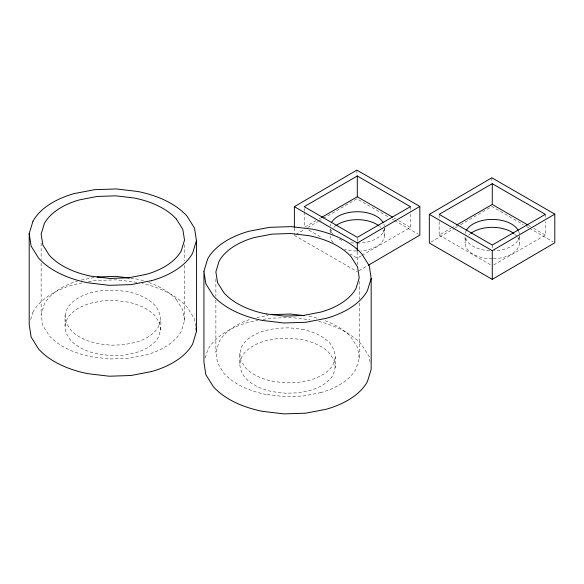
<?xml version="1.0" encoding="UTF-8"?>
<svg xmlns="http://www.w3.org/2000/svg" width="584" height="584" viewBox="0 0 584 584"><rect width="100%" height="100%" fill="white"/><g stroke="black" fill="none" stroke-linecap="round" stroke-linejoin="round"><path stroke-width="0.44" stroke-dasharray="2.92 2.19" d="M184.507 265.428L184.507 320.623L181.317 331.216A68.656 39.639 0 0 1 146.175 354.933L128.589 358.342L109.938 358.985L91.484 356.809A74.942 43.267 0 0 1 49.311 335.763L42.836 325.507L41.136 314.718L44.326 304.125A68.656 39.639 0 0 1 77.657 280.948M266.216 394.492A74.942 43.267 0 0 1 224.044 373.439L217.569 363.182L215.876 352.393L219.058 341.801A68.656 39.639 0 0 1 251.492 318.901M359.24 303.103L359.24 358.299L356.05 368.891A68.656 39.639 0 0 1 320.908 392.609M30.711 319.506L32.981 312.097M65.036 315.623L67.197 308.564A45.771 26.426 0 0 1 90.71 292.796L102.441 290.54L114.873 290.131L127.173 291.599A49.961 28.842 0 0 1 155.227 305.68C162.286 314.345 162.009 327.04 158.447 337.136A45.771 26.426 0 0 1 134.933 352.904L123.202 355.16L110.763 355.568L98.47 354.101A49.961 28.842 0 0 1 70.416 340.027L66.131 333.179L65.036 325.981L65.036 315.623L66.131 322.821L70.409 329.668A49.961 28.842 0 0 0 98.47 343.742L110.763 345.21L123.202 344.801L134.933 342.545A45.771 26.426 0 0 0 158.439 326.777L160.607 319.718M65.036 325.981L67.197 318.93A45.771 26.426 0 0 1 90.71 303.154L102.441 300.906L114.873 300.497L127.173 301.964A49.961 28.842 0 0 1 155.227 316.039L159.505 322.886L160.607 330.077M205.196 358.007L207.714 349.772A80.103 46.245 0 0 1 248.857 322.178L257.785 320.463M301.913 329.274A49.961 28.842 0 0 1 329.96 343.356C337.026 352.021 336.742 364.715 333.179 374.811A45.771 26.426 0 0 1 309.673 390.579L297.942 392.835L285.503 393.244L273.202 391.776A49.961 28.842 0 0 1 245.156 377.702C238.089 369.037 238.367 356.335 241.937 346.239A45.771 26.426 0 0 1 265.443 330.471L277.174 328.215L289.613 327.807L301.913 329.274M239.776 363.657L241.937 356.605A45.771 26.426 0 0 1 265.443 340.83L277.174 338.581L289.613 338.173L301.913 339.64A49.961 28.842 0 0 1 329.96 353.714L334.245 360.554L335.34 367.752M335.34 357.393L333.179 364.452A45.771 26.426 0 0 1 309.673 380.221L297.942 382.476L285.503 382.885L273.202 381.418A49.961 28.842 0 0 1 245.156 367.336L240.871 360.496L239.776 353.298M295.935 234.439L304.534 229.41M307.659 227.585L317.82 221.643M318.601 221.183L322.514 218.898M323.295 218.438L356.904 198.786L389.156 217.409M358.868 270.772L367.467 265.742M430.897 242.119L454.345 228.41M455.126 227.95L457.476 226.577M460.601 224.752L491.867 206.466L523.337 224.636M304.979 226.986L315.915 220.672M319.039 218.869L320.601 217.971M361.211 255.843L357.306 258.099L350.276 254.04M361.992 255.398L410.413 227.439L410.413 211.182M439.161 221.577L439.161 235.118L450.87 228.359M451.651 227.906L455.556 225.65M493.83 264.88L545.376 235.118L545.376 221.577M81.234 280.072L94.411 277.51M256.843 317.579L268.268 315.36M320.908 392.601L303.33 396.018L284.678 396.66L266.224 394.485M82.154 282.963L74.124 284.503A80.103 46.245 0 0 0 32.989 312.097M88.403 281.758L94.652 280.554L116.42 279.846L137.043 282.306M263.143 319.433L269.392 318.229L291.153 317.513L309.987 319.762M130.641 278.115L134.159 278.531A74.942 43.267 0 0 1 144.628 281.138M528.973 225.65L530.535 226.556M533.659 228.359L545.376 235.118M526.483 226.453L528.841 227.818M529.63 228.271L553.223 241.893M439.161 235.118L491.487 265.333M394.01 217.971L395.572 218.869M398.697 220.672L410.413 227.439M392.302 219.226L393.879 220.132M394.667 220.584L418.268 234.213M308.885 230.147L321.382 237.359M294.373 235.352L357.306 271.684M176.339 299.57L182.807 309.834L184.507 320.623M359.24 358.299L357.547 347.509L351.079 337.245A74.942 43.267 0 0 0 323.507 320.163M370.081 362.095L369.263 356.693L361.773 344.713A87.432 50.48 0 0 0 318.054 321.28M195.618 326.215L194.523 319.017L187.041 307.038A87.432 50.48 0 0 0 142.43 283.386M545.376 214.35L545.376 217.963M519.461 236.878L519.461 243.032M492.268 245.01L492.268 248.623M491.867 177.784L491.867 182.266M465.076 236.878L465.076 243.032M439.161 215.255L439.161 217.963M410.413 206.67L410.413 210.276M384.498 228.315L384.498 235.352M359.24 281.386L359.24 299.483M357.306 238.236L357.306 241.842M357.306 251.777L357.306 264.516M356.904 170.105L356.904 175.485M330.113 229.198L330.113 232.717M304.198 208.473L304.198 211.182M304.198 212.087L304.198 227.439M294.373 228.183L294.373 234.454M215.876 279.094L215.876 296.285M215.876 299.906L215.876 352.393M184.507 244.616L184.507 260.902M41.136 243.229L41.136 259.515M41.136 263.136L41.136 314.718M148.767 282.488A74.942 43.267 0 0 1 176.332 299.577M308.892 316.2A74.942 43.267 0 0 1 318.514 318.557M518.534 231.06A27.192 15.702 0 0 1 494.035 250.784M489.604 250.748A27.192 15.702 0 0 1 465.222 236.761M465.222 233.483A27.192 15.702 0 0 1 466.003 231.06M514.548 234.031A27.192 15.702 0 0 1 516.584 250.054A27.192 15.702 0 0 1 493.151 258.727M492.268 258.734A27.192 15.702 0 0 1 467.142 237.024M468.718 235.184A27.192 15.702 0 0 1 469.989 234.031M384.462 228.256A27.192 15.702 0 0 1 358.189 243.126M353.758 243.002A27.192 15.702 0 0 1 350.269 242.601M341.99 240.411A27.192 15.702 0 0 1 338.078 238.542M333.187 234.695A27.192 15.702 0 0 1 330.259 229.074M330.259 225.804A27.192 15.702 0 0 1 330.712 224.168M383.9 224.168A27.192 15.702 0 0 1 384.352 225.804M382.863 229.987A27.192 15.702 0 0 1 360.854 250.916M356.423 251.04A27.192 15.702 0 0 1 344.48 249.193M333.187 242.608A27.192 15.702 0 0 1 330.15 236.17M330.449 232.892A27.192 15.702 0 0 1 331.748 229.987M333.756 227.504A27.192 15.702 0 0 1 335.026 226.351M379.585 226.351A27.192 15.702 0 0 1 380.856 227.504"/><path stroke-width="0.88" d="M151.519 371.555L130.991 375.505L109.223 376.22L87.702 373.651A87.432 50.48 0 0 1 38.61 349.02L31.12 337.041L29.2 324.448L29.2 233.556L32.981 221.205M32.989 221.205A80.103 46.245 0 0 1 74.124 193.603L94.652 189.661L116.42 188.946L137.941 191.516A87.432 50.48 0 0 1 187.026 216.146L194.523 228.125L196.443 240.718L192.662 253.069A80.103 46.245 0 0 1 151.519 280.67M203.933 271.231L207.714 258.88A80.103 46.245 0 0 1 248.857 231.279L269.392 227.337L291.153 226.621L312.674 229.191A87.432 50.48 0 0 1 361.766 253.821L369.263 265.8L371.176 278.393L371.176 369.292L367.402 381.644A80.103 46.245 0 0 1 326.259 409.238L305.724 413.18L283.963 413.895L262.442 411.326A87.432 50.48 0 0 1 213.35 386.696L205.853 374.716L203.933 362.124L203.933 271.231L205.853 283.824L213.343 295.803A87.432 50.48 0 0 0 262.435 320.441L283.963 323.003L305.724 322.288L326.252 318.338A80.103 46.245 0 0 0 367.387 290.744L371.176 278.393M196.443 240.718L196.443 331.617L192.662 343.969A80.103 46.245 0 0 1 151.519 371.563M294.373 227.286L294.373 206.67L356.904 170.105L419.838 206.437L419.838 235.118L368.248 265.289M357.306 251.069L357.306 243.002L419.838 206.437M429.335 214.35L491.867 177.784L554.8 214.116L554.8 242.805L492.268 279.371L429.335 243.032L429.335 214.35L492.268 250.682L492.268 279.371M492.268 250.682L554.8 214.116M357.306 176.003L304.198 206.67L357.306 237.33L410.413 206.67L357.306 176.003L357.306 196.779L321.382 217.518M492.268 183.69L439.161 214.35L492.268 245.01L545.376 214.35L492.268 183.69L492.268 204.458L456.338 225.198M151.519 280.663L130.991 284.612L109.223 285.328L87.702 282.758A87.432 50.48 0 0 1 38.61 258.128L31.12 246.149L29.2 233.556M97.053 276.998L115.698 276.356L129.765 278.013M271.786 314.674L290.438 314.031L304.498 315.688M266.224 313.951L284.678 316.127L303.33 315.484L320.908 312.068A68.656 39.639 0 0 0 356.043 288.357L359.24 277.765L357.547 266.976L351.079 256.712A74.942 43.267 0 0 0 308.892 235.666L290.438 233.498L271.786 234.14L254.208 237.557A68.656 39.639 0 0 0 219.073 261.267L215.876 271.859L217.569 282.649L224.037 292.912A74.942 43.267 0 0 0 266.216 313.958M492.268 204.458L528.191 225.198M357.306 196.779L392.448 217.066M294.373 206.67L357.306 243.002M176.339 219.036L182.807 229.3L184.507 240.09L181.317 250.682A68.656 39.639 0 0 1 146.175 274.4L128.589 277.809L109.938 278.451L91.484 276.276A74.942 43.267 0 0 1 49.311 255.23L42.836 244.973L41.136 234.184L44.326 223.592A68.656 39.639 0 0 1 79.468 199.874L97.053 196.465L115.698 195.822L134.159 197.998A74.942 43.267 0 0 1 176.332 219.044M195.895 328.018L196.443 331.617M466.331 230.403A27.192 15.702 0 0 1 492.268 219.423A27.192 15.702 0 0 1 518.205 230.403M470.697 233.476A27.192 15.702 0 0 1 513.84 233.476M331.369 222.723A27.192 15.702 0 0 1 357.306 211.737A27.192 15.702 0 0 1 383.243 222.723M335.734 225.796A27.192 15.702 0 0 1 378.877 225.796"/></g></svg>
